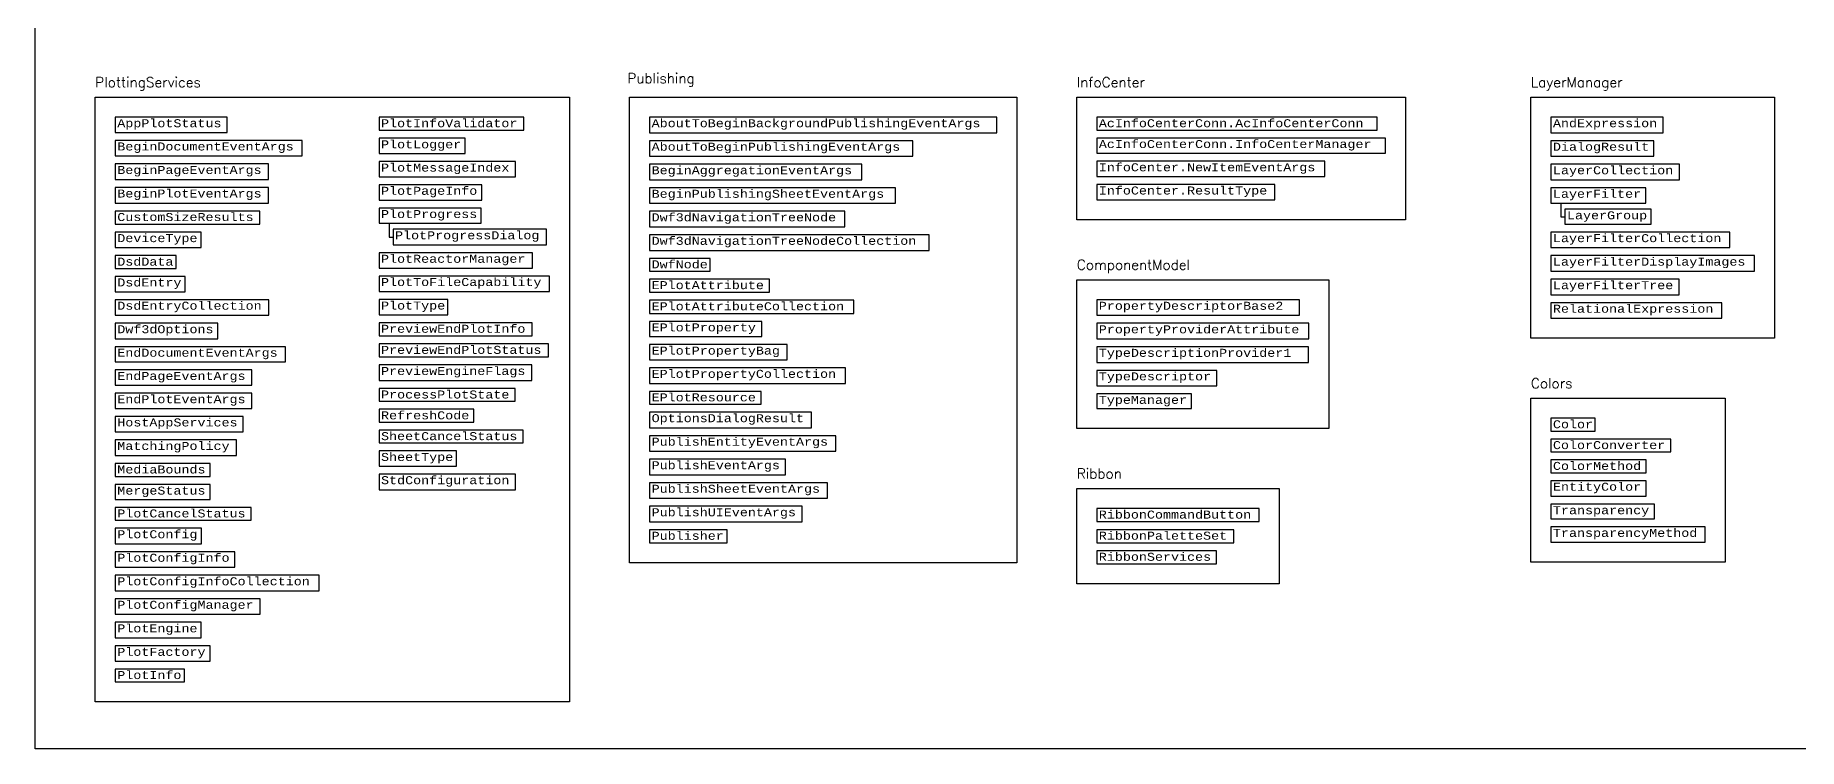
# Model space of a CAD drawing. Header units: inches. Extents: x 350 to 848, y -216 to 10.
# Drawn here: x 636.2 to 724.4, y -179.7 to -144 of the extents above; entities that cross this region are included whole.
import ezdxf

# ---------------------------------------------------------------- set-up
doc = ezdxf.new("R2010")
doc.units = ezdxf.units.IN
doc.header["$MEASUREMENT"] = 0
doc.layers.add('Managed classes', color=3, linetype='Continuous')
doc.layers.add('ObjectARX 2009 Managed classes', color=7, linetype='Continuous')
doc.styles.add('Categories', font='romanc.shx', dxfattribs={"height": 0.5})
doc.styles.add('PureManaged', font='cour.ttf', dxfattribs={"height": 0.4})

msp = doc.modelspace()

# ---------------------------------------------------------------- linework, layer by layer
for p, q in [((712.484, -152.406), (712.484, -153.077)), ((712.484, -153.077), (712.684, -153.077)), ((653.911, -153.404), (653.911, -154.091)), ((653.911, -154.091), (654.111, -154.091))]:
    msp.add_line(p, q)
for points in [[(636.228, 1.1), (848.411, 1.1), (848.411, -179.663), (636.229, -179.663)], [(639.228, -147.105), (662.935, -147.105), (662.935, -177.323), (639.228, -177.323)], [(665.935, -147.105), (685.286, -147.105), (685.286, -170.376), (665.935, -170.376)], [(688.286, -147.105), (704.708, -147.105), (704.708, -153.228), (688.286, -153.228)], [(710.984, -147.105), (723.153, -147.105), (723.153, -159.149), (710.984, -159.149)], [(640.228, -148.105), (640.228, -148.866), (645.814, -148.866), (645.814, -148.105)], [(653.411, -148.105), (653.411, -148.759), (660.653, -148.759), (660.653, -148.105)], [(666.935, -148.105), (666.935, -148.88), (684.286, -148.88), (684.286, -148.105)], [(689.286, -148.105), (689.286, -148.745), (703.29, -148.745), (703.29, -148.105)], [(711.984, -148.105), (711.984, -148.88), (717.6, -148.88), (717.6, -148.105)], [(640.228, -149.266), (640.228, -150.041), (649.572, -150.041), (649.572, -149.266)], [(653.411, -149.159), (653.411, -149.921), (657.712, -149.921), (657.712, -149.159)], [(666.935, -149.28), (666.935, -150.056), (680.084, -150.056), (680.084, -149.28)], [(689.286, -149.145), (689.286, -149.906), (703.708, -149.906), (703.708, -149.145)], [(711.984, -149.28), (711.984, -150.056), (717.122, -150.056), (717.122, -149.28)], [(640.228, -150.441), (640.228, -151.217), (647.891, -151.217), (647.891, -150.441)], [(653.411, -150.321), (653.411, -151.082), (660.239, -151.082), (660.239, -150.321)], [(666.935, -150.456), (666.935, -151.231), (677.539, -151.231), (677.539, -150.456)], [(689.286, -150.306), (689.286, -151.067), (700.681, -151.067), (700.681, -150.306)], [(711.984, -150.456), (711.984, -151.231), (718.402, -151.231), (718.402, -150.456)], [(653.411, -151.482), (653.411, -152.243), (658.542, -152.243), (658.542, -151.482)], [(689.286, -151.467), (689.286, -152.228), (698.177, -152.228), (698.177, -151.467)], [(640.228, -151.617), (640.228, -152.392), (647.891, -152.392), (647.891, -151.617)], [(666.935, -151.631), (666.935, -152.406), (679.22, -152.406), (679.22, -151.631)], [(711.984, -151.631), (711.984, -152.406), (716.723, -152.406), (716.723, -151.631)], [(640.228, -152.792), (640.228, -153.447), (647.457, -153.447), (647.457, -152.792)], [(653.411, -152.643), (653.411, -153.404), (658.521, -153.404), (658.521, -152.643)], [(666.935, -152.806), (666.935, -153.582), (676.691, -153.582), (676.691, -152.806)], [(712.684, -152.706), (712.684, -153.448), (717.001, -153.448), (717.001, -152.706)], [(640.228, -153.847), (640.228, -154.622), (644.522, -154.622), (644.522, -153.847)], [(654.111, -153.704), (654.111, -154.479), (661.786, -154.479), (661.786, -153.704)], [(666.935, -153.982), (666.935, -154.757), (680.906, -154.757), (680.906, -153.982)], [(711.984, -153.848), (711.984, -154.623), (720.923, -154.623), (720.923, -153.848)], [(640.228, -155.022), (640.228, -155.662), (643.275, -155.662), (643.275, -155.022)], [(653.411, -154.879), (653.411, -155.64), (661.074, -155.64), (661.074, -154.879)], [(711.984, -155.023), (711.984, -155.798), (722.153, -155.798), (722.153, -155.023)], [(666.935, -155.157), (666.935, -155.797), (669.968, -155.797), (669.968, -155.157)], [(640.228, -156.062), (640.228, -156.823), (643.718, -156.823), (643.718, -156.062)], [(653.411, -156.04), (653.411, -156.815), (661.935, -156.815), (661.935, -156.04)], [(666.935, -156.197), (666.935, -156.852), (672.933, -156.852), (672.933, -156.197)], [(688.286, -156.228), (700.875, -156.228), (700.875, -163.662), (688.286, -163.662)], [(711.984, -156.198), (711.984, -156.974), (718.388, -156.974), (718.388, -156.198)], [(640.228, -157.223), (640.228, -157.999), (647.897, -157.999), (647.897, -157.223)], [(653.411, -157.215), (653.411, -157.976), (656.857, -157.976), (656.857, -157.215)], [(666.935, -157.252), (666.935, -157.907), (677.149, -157.907), (677.149, -157.252)], [(689.286, -157.228), (689.286, -158.004), (699.424, -158.004), (699.424, -157.228)], [(711.984, -157.374), (711.984, -158.149), (720.517, -158.149), (720.517, -157.374)], [(640.228, -158.399), (640.228, -159.174), (645.346, -159.174), (645.346, -158.399)], [(653.411, -158.376), (653.411, -159.031), (661.063, -159.031), (661.063, -158.376)], [(666.935, -158.307), (666.935, -159.068), (672.549, -159.068), (672.549, -158.307)], [(689.286, -158.404), (689.286, -159.179), (699.875, -159.179), (699.875, -158.404)], [(653.411, -159.431), (653.411, -160.086), (661.883, -160.086), (661.883, -159.431)], [(666.935, -159.468), (666.935, -160.229), (673.801, -160.229), (673.801, -159.468)], [(640.228, -159.574), (640.228, -160.335), (648.731, -160.335), (648.731, -159.574)], [(689.286, -159.579), (689.286, -160.354), (699.863, -160.354), (699.863, -159.579)], [(640.228, -160.735), (640.228, -161.496), (647.05, -161.496), (647.05, -160.735)], [(653.411, -160.486), (653.411, -161.261), (661.042, -161.261), (661.042, -160.486)], [(666.935, -160.629), (666.935, -161.404), (676.729, -161.404), (676.729, -160.629)], [(689.286, -160.754), (689.286, -161.53), (695.28, -161.53), (695.28, -160.754)], [(640.228, -161.896), (640.228, -162.657), (647.05, -162.657), (647.05, -161.896)], [(653.411, -161.661), (653.411, -162.302), (660.219, -162.302), (660.219, -161.661)], [(666.935, -161.804), (666.935, -162.445), (672.513, -162.445), (672.513, -161.804)], [(689.286, -161.93), (689.286, -162.662), (694.019, -162.662), (694.019, -161.93)], [(710.984, -162.149), (720.686, -162.149), (720.686, -170.338), (710.984, -170.338)], [(640.228, -163.057), (640.228, -163.833), (646.624, -163.833), (646.624, -163.057)], [(653.411, -162.702), (653.411, -163.342), (658.149, -163.342), (658.149, -162.702)], [(666.935, -162.845), (666.935, -163.62), (675.033, -163.62), (675.033, -162.845)], [(653.411, -163.742), (653.411, -164.382), (660.62, -164.382), (660.62, -163.742)], [(711.984, -163.149), (711.984, -163.789), (714.202, -163.789), (714.202, -163.149)], [(640.228, -164.233), (640.228, -165.008), (646.285, -165.008), (646.285, -164.233)], [(653.411, -164.782), (653.411, -165.543), (657.275, -165.543), (657.275, -164.782)], [(666.935, -164.02), (666.935, -164.795), (676.247, -164.795), (676.247, -164.02)], [(711.984, -164.189), (711.984, -164.83), (717.983, -164.83), (717.983, -164.189)], [(640.228, -165.408), (640.228, -166.063), (644.971, -166.063), (644.971, -165.408)], [(666.935, -165.195), (666.935, -165.971), (673.726, -165.971), (673.726, -165.195)], [(711.984, -165.23), (711.984, -165.87), (716.751, -165.87), (716.751, -165.23)], [(640.228, -166.463), (640.228, -167.204), (644.971, -167.204), (644.971, -166.463)], [(653.411, -165.943), (653.411, -166.719), (660.23, -166.719), (660.23, -165.943)], [(666.935, -166.371), (666.935, -167.146), (675.827, -167.146), (675.827, -166.371)], [(711.984, -166.27), (711.984, -167.045), (716.736, -167.045), (716.736, -166.27)], [(688.286, -166.662), (698.398, -166.662), (698.398, -171.426), (688.286, -171.426)], [(711.984, -167.445), (711.984, -168.177), (717.159, -168.177), (717.159, -167.445)], [(640.228, -167.604), (640.228, -168.244), (647.019, -168.244), (647.019, -167.604)], [(666.935, -167.546), (666.935, -168.322), (674.566, -168.322), (674.566, -167.546)], [(689.286, -167.662), (689.286, -168.316), (697.398, -168.316), (697.398, -167.662)], [(640.228, -168.644), (640.228, -169.42), (644.542, -169.42), (644.542, -168.644)], [(666.935, -168.722), (666.935, -169.376), (670.816, -169.376), (670.816, -168.722)], [(689.286, -168.716), (689.286, -169.371), (696.128, -169.371), (696.128, -168.716)], [(711.984, -168.577), (711.984, -169.338), (719.686, -169.338), (719.686, -168.577)], [(640.228, -169.82), (640.228, -170.595), (646.2, -170.595), (646.2, -169.82)], [(689.286, -169.771), (689.286, -170.426), (695.267, -170.426), (695.267, -169.771)], [(640.228, -170.995), (640.228, -171.77), (650.411, -171.77), (650.411, -170.995)], [(640.228, -172.17), (640.228, -172.946), (647.471, -172.946), (647.471, -172.17)], [(640.228, -173.346), (640.228, -174.121), (644.515, -174.121), (644.515, -173.346)], [(640.228, -174.521), (640.228, -175.282), (644.971, -175.282), (644.971, -174.521)], [(640.228, -175.682), (640.228, -176.323), (643.679, -176.323), (643.679, -175.682)]]:
    msp.add_lwpolyline(points, close=True)

# ---------------------------------------------------------------- texts
at = {"color": 1, "char_height": 0.5, "attachment_point": 1, "style": 'Categories'}
for s, insert, width in [('PlottingServices', (639.228, -146.105), 12.40327), ('Publishing', (665.82, -145.91), 2.30369), ('InfoCenter', (688.286, -146.105), 1.91908), ('LayerManager', (710.984, -146.105), 5.48556), ('ComponentModel', (688.286, -155.228), 5.29462), ('Colors', (710.984, -161.149), 5.6477), ('Ribbon', (688.286, -165.662), 6.60759)]:
    msp.add_mtext(s, dxfattribs=dict(at, insert=insert, width=width))
at = {"layer": 'Managed classes', "char_height": 0.4, "attachment_point": 1, "style": 'PureManaged'}
for s, insert in [('{\\Fcourier new;AppPlotStatus}', (640.328, -148.205)), ('{\\Fcourier new;PlotInfoValidator}', (653.511, -148.205)), ('{\\Fcourier new;AboutToBeginBackgroundPublishingEventArgs}', (667.035, -148.205)), ('{\\Fcourier new|c0;AcInfoCenterConn.AcInfoCenterConn}', (689.386, -148.205)), ('{\\Fcourier new;AndExpression}', (712.084, -148.205)), ('{\\Fcourier new;BeginDocumentEventArgs}', (640.328, -149.366)), ('{\\Fcourier new;PlotLogger}', (653.511, -149.259)), ('{\\Fcourier new;AboutToBeginPublishingEventArgs}', (667.035, -149.38)), ('{\\Fcourier new|c0;AcInfoCenterConn.InfoCenterManager}', (689.386, -149.245)), ('{\\Fcourier new;DialogResult}', (712.084, -149.38)), ('{\\Fcourier new;BeginPageEventArgs}', (640.328, -150.541)), ('{\\Fcourier new;PlotMessageIndex}', (653.511, -150.421)), ('{\\Fcourier new;BeginAggregationEventArgs}', (667.035, -150.556)), ('{\\Fcourier new;InfoCenter.NewItemEventArgs}', (689.386, -150.406)), ('{\\Fcourier new;LayerCollection}', (712.084, -150.556)), ('{\\Fcourier new;PlotPageInfo}', (653.511, -151.582)), ('{\\Fcourier new;InfoCenter.ResultType}', (689.386, -151.567)), ('{\\Fcourier new;BeginPlotEventArgs}', (640.328, -151.717)), ('{\\Fcourier new;BeginPublishingSheetEventArgs}', (667.035, -151.731)), ('{\\Fcourier new;LayerFilter}', (712.084, -151.731)), ('{\\Fcourier new;CustomSizeResults}', (640.328, -152.892)), ('{\\Fcourier new;PlotProgress}', (653.511, -152.743)), ('{\\Fcourier new;Dwf3dNavigationTreeNode}', (667.035, -152.906)), ('{\\Fcourier new;LayerGroup}', (712.784, -152.806)), ('{\\Fcourier new;DeviceType}', (640.328, -153.947)), ('{\\Fcourier new;PlotProgressDialog}', (654.211, -153.804)), ('{\\Fcourier new;Dwf3dNavigationTreeNodeCollection}', (667.035, -154.082)), ('{\\Fcourier new;LayerFilterCollection}', (712.084, -153.948)), ('{\\Fcourier new;DsdData}', (640.328, -155.122)), ('{\\Fcourier new;PlotReactorManager}', (653.511, -154.979)), ('{\\Fcourier new;LayerFilterDisplayImages}', (712.084, -155.123)), ('{\\Fcourier new;DwfNode}', (667.035, -155.257)), ('{\\Fcourier new;DsdEntry}', (640.328, -156.162)), ('{\\Fcourier new;PlotToFileCapability}', (653.511, -156.14)), ('{\\Fcourier new;EPlotAttribute}', (667.035, -156.297)), ('{\\Fcourier new;LayerFilterTree}', (712.084, -156.298)), ('{\\Fcourier new;DsdEntryCollection}', (640.328, -157.323)), ('{\\Fcourier new;PlotType}', (653.511, -157.315)), ('{\\Fcourier new;EPlotAttributeCollection}', (667.035, -157.352)), ('{\\Fcourier new|c0;PropertyDescriptorBase2}', (689.386, -157.328)), ('{\\Fcourier new;RelationalExpression}', (712.084, -157.474)), ('{\\Fcourier new;Dwf3dOptions}', (640.328, -158.499)), ('{\\Fcourier new;PreviewEndPlotInfo}', (653.511, -158.476)), ('{\\Fcourier new;EPlotProperty}', (667.035, -158.407)), ('{\\Fcourier new;PropertyProviderAttribute}', (689.386, -158.504)), ('{\\Fcourier new;PreviewEndPlotStatus}', (653.511, -159.531)), ('{\\Fcourier new;EPlotPropertyBag}', (667.035, -159.568)), ('{\\Fcourier new;EndDocumentEventArgs}', (640.328, -159.674)), ('{\\Fcourier new|c0;TypeDescriptionProvider1}', (689.386, -159.679)), ('{\\Fcourier new;EndPageEventArgs}', (640.328, -160.835)), ('{\\Fcourier new;PreviewEngineFlags}', (653.511, -160.586)), ('{\\Fcourier new;EPlotPropertyCollection}', (667.035, -160.729)), ('{\\Fcourier new;TypeDescriptor}', (689.386, -160.854)), ('{\\Fcourier new;EndPlotEventArgs}', (640.328, -161.996)), ('{\\Fcourier new;ProcessPlotState}', (653.511, -161.761)), ('{\\Fcourier new;EPlotResource}', (667.035, -161.904)), ('{\\Fcourier new;TypeManager}', (689.386, -162.03)), ('{\\Fcourier new;RefreshCode}', (653.511, -162.802)), ('{\\Fcourier new;OptionsDialogResult}', (667.035, -162.945)), ('{\\Fcourier new;HostAppServices}', (640.328, -163.157)), ('{\\Fcourier new;SheetCancelStatus}', (653.511, -163.842)), ('{\\Fcourier new;Color}', (712.084, -163.249)), ('{\\Fcourier new;MatchingPolicy}', (640.328, -164.333)), ('{\\Fcourier new;PublishEntityEventArgs}', (667.035, -164.12)), ('{\\Fcourier new;ColorConverter}', (712.084, -164.289)), ('{\\Fcourier new;MediaBounds}', (640.328, -165.508)), ('{\\Fcourier new;SheetType}', (653.511, -164.882)), ('{\\Fcourier new;PublishEventArgs}', (667.035, -165.295)), ('{\\Fcourier new;ColorMethod}', (712.084, -165.33)), ('{\\Fcourier new;MergeStatus}', (640.328, -166.563)), ('{\\Fcourier new;StdConfiguration}', (653.511, -166.043)), ('{\\Fcourier new;PublishSheetEventArgs}', (667.035, -166.471)), ('{\\Fcourier new;EntityColor}', (712.084, -166.37)), ('{\\Fcourier new;PlotCancelStatus}', (640.328, -167.704)), ('{\\Fcourier new;PublishUIEventArgs}', (667.035, -167.646)), ('{\\Fcourier new;Transparency}', (712.084, -167.545)), ('{\\Fcourier new;PlotConfig}', (640.328, -168.744)), ('{\\Fcourier new;Publisher}', (667.035, -168.822)), ('{\\Fcourier new;TransparencyMethod}', (712.084, -168.677)), ('{\\Fcourier new;PlotConfigInfo}', (640.328, -169.92)), ('{\\Fcourier new;PlotConfigInfoCollection}', (640.328, -171.095)), ('{\\Fcourier new;PlotConfigManager}', (640.328, -172.27)), ('{\\Fcourier new;PlotEngine}', (640.328, -173.446)), ('{\\Fcourier new;PlotFactory}', (640.328, -174.621)), ('{\\Fcourier new;PlotInfo}', (640.328, -175.782))]:
    msp.add_mtext(s, dxfattribs=dict(at, insert=insert))
at = {"layer": 'ObjectARX 2009 Managed classes', "color": 3, "char_height": 0.4, "attachment_point": 1}
for s, insert in [('{\\Fcourier new;RibbonCommandButton}', (689.386, -167.762)), ('{\\Fcourier new;RibbonPaletteSet}', (689.386, -168.816)), ('{\\Fcourier new;RibbonServices}', (689.386, -169.871))]:
    msp.add_mtext(s, dxfattribs=dict(at, insert=insert))

doc.saveas('drawing.dxf')
